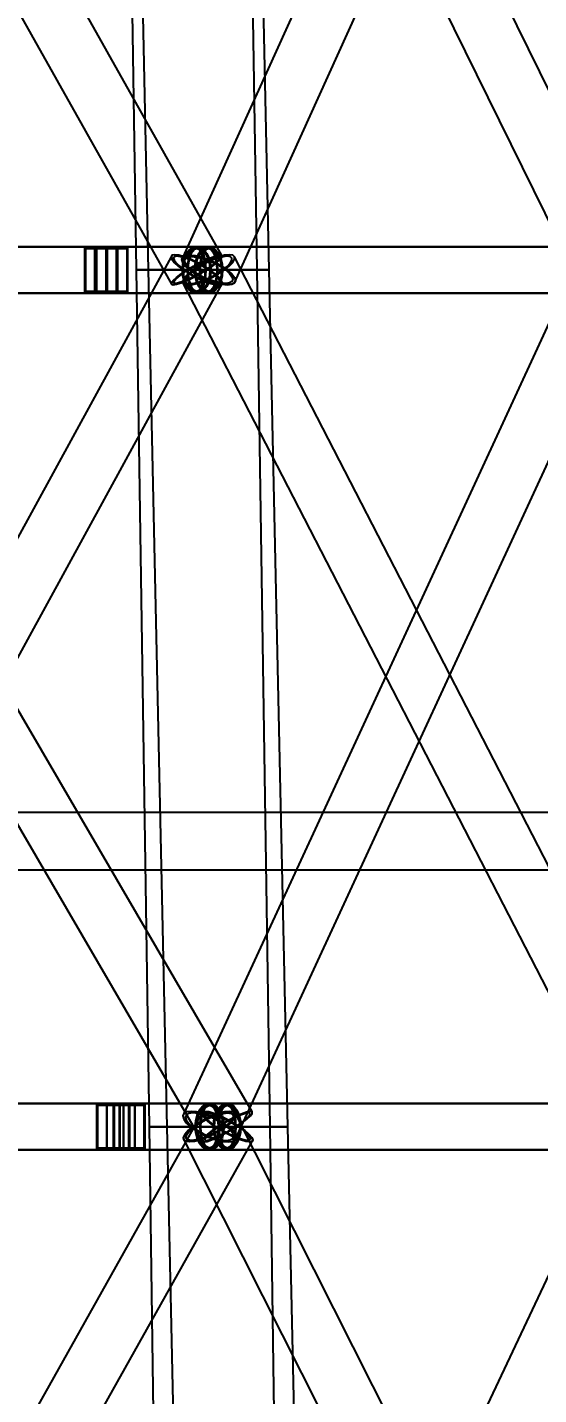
# Model space of a CAD drawing. Header units: millimetres. Extents: x -123812 to 252100, y -3000 to 639000.
# Drawn here: x 7129 to 11604, y 270154 to 282124 of the extents above; entities that cross this region are included whole.
import ezdxf

# ---------------------------------------------------------------- set-up
doc = ezdxf.new("R2010")
doc.units = ezdxf.units.MM
doc.layers.add('D-STR-DIM', color=7, linetype='Continuous', lineweight=13)
doc.layers.add('D-STR-STRC', color=7, linetype='Continuous', lineweight=25)
doc.styles.add('OpenSansCondensed-Light', font='OpenSansCondensed-Light.ttf')
doc.styles.add('TOWER_UNICODE', font='Arial Unicode.ttf')
doc.dimstyles.new('EZDXF', dxfattribs={"dimtxt": 0.25, "dimasz": 0.175, "dimexe": 0.375, "dimexo": 0.125, "dimgap": 0.1, "dimtad": 1, "dimlfac": 100, "dimzin": 12, "dimdsep": 46, "dimtxsty": 'OpenSansCondensed-Light', "dimblk": 'ARCHTICK', "dimcen": 2.5, "dimazin": 3, "dimtfac": 0.5, "dimtmove": 2, "dimatfit": 3})

# ---------------------------------------------------------------- blocks, each defined once
blk = doc.blocks.new('_ARCHTICK')
at = {"color": 0, "linetype": 'BYBLOCK', "const_width": 0.15}
blk.add_lwpolyline([(-0.5, -0.5), (0.5, 0.5)], dxfattribs=at)

msp = doc.modelspace()

# ---------------------------------------------------------------- linework, layer by layer
at = {"layer": 'D-STR-STRC'}
for points in [[(4173.9, 287374.4), (8390.5, 279874.4), (8405.3, 279869.9), (8434.2, 279874.4), (8475.1, 279887.4), (8525.3, 279908), (8581.4, 279935), (8639.4, 279966.3), (8695.5, 280000), (8745.9, 280033.7), (8787.1, 280065), (8816.3, 280092), (8831.5, 280112.6), (8831.7, 280125.6), (4615.2, 287625.6)], [(8264.3, 287387.1), (11959.4, 279887.1), (11976.1, 279874.1), (12007.3, 279869.6), (12050.6, 279874.1), (12103.3, 279887.1), (12161.7, 279907.8), (12221.7, 279934.8), (12279.4, 279966.3), (12330.8, 280000), (12372.4, 280033.7), (12401.4, 280065.2), (12415.7, 280092.2), (12414.4, 280112.9), (8719.3, 287612.9)], [(11885.7, 287612.6), (8489.7, 280112.6), (8481.9, 280092), (8489.9, 280065), (8513.4, 280033.7), (8550.6, 280000), (8599.2, 279966.3), (8655.6, 279935), (8716.2, 279908), (8776.8, 279887.4), (8833.2, 279874.4), (8881.6, 279869.9), (8918.7, 279874.4), (8942, 279887.4), (12338, 287387.4)], [(4737.9, 272384.9), (8835.8, 279884.9), (8829.2, 279906), (8807.7, 279933.6), (8772.8, 279965.6), (8726.9, 280000), (8673.1, 280034.4), (8615, 280066.4), (8556.7, 280094), (8502.1, 280115.1), (8454.9, 280128.4), (8418.4, 280132.9), (8395, 280128.4), (8386.3, 280115.1), (4288.4, 272615.1)], [(4288.9, 279871.5), (8659.4, 272371.5), (8673.5, 272366.9), (8701.5, 272371.5), (8741.5, 272384.8), (8790.9, 272405.9), (8846.3, 272433.5), (8903.9, 272465.6), (8959.7, 272500), (9010, 272534.4), (9051.3, 272566.5), (9080.8, 272594.1), (9096.6, 272615.2), (9097.5, 272628.5), (4727, 280128.5)], [(4455.6, 279796.8), (8611.1, 279796.8), (8631.9, 279803.7), (8651.3, 279824), (8667.9, 279856.3), (8680.7, 279898.4), (8688.7, 279947.4), (8691.5, 280000), (8688.7, 280052.6), (8680.7, 280101.6), (8667.9, 280143.7), (8651.3, 280176), (8631.9, 280196.3), (8611.1, 280203.2), (4455.6, 280203.2)], [(4508, 279796.8), (8715.9, 279796.8), (8735.5, 279803.7), (8753.9, 279824), (8769.7, 279856.3), (8781.8, 279898.4), (8789.4, 279947.4), (8792, 280000), (8789.4, 280052.6), (8781.8, 280101.6), (8769.7, 280143.7), (8753.9, 280176), (8735.5, 280196.3), (8715.9, 280203.2), (4508, 280203.2)], [(12186.9, 280203.2), (8611.1, 280203.2), (8578.7, 280196.3), (8548.5, 280176), (8522.6, 280143.7), (8502.7, 280101.6), (8490.2, 280052.6), (8486, 280000), (8490.2, 279947.4), (8502.7, 279898.4), (8522.6, 279856.3), (8548.5, 279824), (8578.7, 279803.7), (8611.1, 279796.8), (12186.9, 279796.8)], [(12808.9, 272615.1), (8942.2, 280115.1), (8927.1, 280128.4), (8897.6, 280132.9), (8855.8, 280128.4), (8804.3, 280115.1), (8746.9, 280094), (8687.3, 280066.4), (8629.7, 280034.4), (8578, 280000), (8535.6, 279965.6), (8505.5, 279933.6), (8489.8, 279906), (8489.5, 279884.9), (12356.1, 272384.9)], [(11962.3, 280115.2), (8499.4, 272615.2), (8490.4, 272594.1), (8497.4, 272566.5), (8519.8, 272534.4), (8556.1, 272500), (8603.9, 272465.6), (8659.8, 272433.5), (8720.1, 272405.9), (8780.7, 272384.8), (8837.4, 272371.5), (8886.4, 272366.9), (8924.3, 272371.5), (8948.5, 272384.8), (12411.4, 279884.8)], [(12344.1, 280203.2), (8715.9, 280203.2), (8684.4, 280196.3), (8655.1, 280176), (8630, 280143.7), (8610.7, 280101.6), (8598.6, 280052.6), (8594.4, 280000), (8598.6, 279947.4), (8610.7, 279898.4), (8630, 279856.3), (8655.1, 279824), (8684.4, 279803.7), (8715.9, 279796.8), (12344.1, 279796.8)], [(4513.1, 272296.8), (8723.9, 272296.8), (8745.1, 272303.7), (8764.7, 272324), (8781.6, 272356.3), (8794.6, 272398.4), (8802.7, 272447.4), (8805.5, 272500), (8802.7, 272552.6), (8794.6, 272601.6), (8781.6, 272643.7), (8764.7, 272676), (8745.1, 272696.3), (8723.9, 272703.2), (4513.1, 272703.2)], [(4590.4, 272296.8), (8878.4, 272296.8), (8897.9, 272303.7), (8916.1, 272324), (8931.7, 272356.3), (8943.7, 272398.4), (8951.2, 272447.4), (8953.8, 272500), (8951.2, 272552.6), (8943.7, 272601.6), (8931.7, 272643.7), (8916.1, 272676), (8897.9, 272696.3), (8878.4, 272703.2), (4590.4, 272703.2)], [(12350.8, 272703.2), (8723.9, 272703.2), (8691.4, 272696.3), (8661.1, 272676), (8635, 272643.7), (8615, 272601.6), (8602.5, 272552.6), (8598.2, 272500), (8602.5, 272447.4), (8615, 272398.4), (8635, 272356.3), (8661.1, 272324), (8691.4, 272303.7), (8723.9, 272296.8), (12350.8, 272296.8)], [(12582.5, 272703.2), (8878.4, 272703.2), (8847.3, 272696.3), (8818.3, 272676), (8793.3, 272643.7), (8774.2, 272601.6), (8762.2, 272552.6), (8758.1, 272500), (8762.2, 272447.4), (8774.2, 272398.4), (8793.3, 272356.3), (8818.3, 272324), (8847.3, 272303.7), (8878.4, 272296.8), (12582.5, 272296.8)], [(4891.2, 264871.1), (9095.5, 272371.1), (9101.6, 272384.4), (9092.5, 272405.6), (9068.7, 272433.3), (9032, 272465.5), (8984.9, 272500), (8930.5, 272534.5), (8872.5, 272566.7), (8814.9, 272594.4), (8761.7, 272615.6), (8716.4, 272628.9), (8682.2, 272633.4), (8661.3, 272628.9), (4457, 265128.9)], [(12732.6, 265115.6), (8950.1, 272615.6), (8932.4, 272628.9), (8900.5, 272633.4), (8856.6, 272628.9), (8803.6, 272615.6), (8745.2, 272594.4), (8685.3, 272566.7), (8628.1, 272534.5), (8577.4, 272500), (8536.7, 272465.5), (8508.8, 272433.3), (8495.5, 272405.6), (8497.8, 272384.4), (12280.3, 264884.4)], [(9269.6, 264885), (12807.9, 272385), (12815.1, 272406.1), (12806.4, 272433.6), (12782.5, 272465.6), (12744.9, 272500), (12696.3, 272534.4), (12639.9, 272566.4), (12579.7, 272593.9), (12519.6, 272615), (12463.8, 272628.3), (12416.1, 272632.8), (12379.7, 272628.3), (12357.2, 272615), (8818.9, 265115)]]:
    msp.add_lwpolyline(points, dxfattribs=at)
for points in [[(7964.1, 287500), (8082.7, 280000), (9139.5, 280000), (9019.5, 287500)], [(8028.8, 287500), (8187.5, 280000), (9244.2, 280000), (9084.2, 287500)], [(-55.3, 279800), (7828.8, 279800), (7828.8, 280200), (-55.3, 280200)], [(-50.4, 279800), (7918.5, 279800), (7918.5, 280200), (-50.4, 280200)], [(7631.1, 279800), (13625.6, 279800), (13625.6, 280200), (7631.1, 280200)], [(7631.1, 280200), (7915.8, 280200), (7915.8, 279800), (7631.1, 279800)], [(7639.6, 280188), (7907.3, 280188), (7907.3, 279812), (7639.6, 279812)], [(7718.1, 280200), (7828.8, 280200), (7828.8, 279800), (7718.1, 279800)], [(7721.4, 280188), (7825.5, 280188), (7825.5, 279812), (7721.4, 279812)], [(7729.3, 279800), (13831.6, 279800), (13831.6, 280200), (7729.3, 280200)], [(7729.3, 280200), (8006.8, 280200), (8006.8, 279800), (7729.3, 279800)], [(7737.6, 280188), (7998.5, 280188), (7998.5, 279812), (7737.6, 279812)], [(7817.6, 280200), (7918.5, 280200), (7918.5, 279800), (7817.6, 279800)], [(7820.6, 280188), (7915.4, 280188), (7915.4, 279812), (7820.6, 279812)], [(8495.3, 280000), (8549.1, 279965.6), (8607.1, 279933.6), (8665.4, 279906), (8720, 279884.9), (8767.2, 279871.6), (8803.7, 279867.1), (8827.1, 279871.6), (8835.8, 279884.9), (8829.2, 279906), (8807.7, 279933.6), (8772.8, 279965.6), (8726.9, 280000), (8673.1, 280034.4), (8615, 280066.4), (8556.7, 280094), (8502.1, 280115.1), (8454.9, 280128.4), (8418.4, 280132.9), (8395, 280128.4), (8386.3, 280115.1), (8393, 280094), (8414.5, 280066.4), (8449.4, 280034.4)], [(8695.5, 280000), (8639.4, 279966.3), (8581.4, 279935), (8525.3, 279908), (8475.1, 279887.4), (8434.2, 279874.4), (8405.3, 279869.9), (8390.5, 279874.4), (8390.6, 279887.4), (8405.9, 279908), (8435, 279935), (8476.2, 279966.3), (8526.6, 280000), (8582.7, 280033.7), (8640.8, 280065), (8696.8, 280092), (8747, 280112.6), (8788, 280125.6), (8816.8, 280130.1), (8831.7, 280125.6), (8831.5, 280112.6), (8816.3, 280092), (8787.1, 280065), (8745.9, 280033.7)], [(8506.7, 280000), (8555.2, 279969), (8607.5, 279940.1), (8660.1, 279915.3), (8709.3, 279896.2), (8751.8, 279884.3), (8784.8, 279880.2), (8805.9, 279884.3), (8813.7, 279896.2), (8807.7, 279915.3), (8788.3, 279940.1), (8756.9, 279969), (8715.5, 280000), (8667, 280031), (8614.6, 280059.9), (8562.1, 280084.7), (8512.8, 280103.8), (8470.3, 280115.7), (8437.4, 280119.8), (8416.3, 280115.7), (8408.4, 280103.8), (8414.4, 280084.7), (8433.8, 280059.9), (8465.3, 280031)], [(8687.2, 280000), (8636.6, 279969.7), (8584.3, 279941.4), (8533.8, 279917.1), (8488.5, 279898.4), (8451.6, 279886.7), (8425.6, 279882.7), (8412.2, 279886.7), (8412.3, 279898.4), (8426.1, 279917.1), (8452.4, 279941.4), (8489.5, 279969.7), (8534.9, 280000), (8585.5, 280030.3), (8637.9, 280058.6), (8688.4, 280082.9), (8733.6, 280101.6), (8770.5, 280113.3), (8796.6, 280117.3), (8810, 280113.3), (8809.8, 280101.6), (8796.1, 280082.9), (8769.8, 280058.6), (8732.6, 280030.3)], [(8881.1, 280000), (8918.3, 279966.3), (8941.8, 279935), (8949.9, 279908), (8942, 279887.4), (8918.7, 279874.4), (8881.6, 279869.9), (8833.2, 279874.4), (8776.8, 279887.4), (8716.2, 279908), (8655.6, 279935), (8599.2, 279966.3), (8550.6, 280000), (8513.4, 280033.7), (8489.9, 280065), (8481.9, 280092), (8489.7, 280112.6), (8513, 280125.6), (8550.1, 280130.1), (8598.5, 280125.6), (8654.9, 280112.6), (8715.5, 280092), (8776.1, 280065), (8832.5, 280033.7)], [(8736.2, 280000), (8731.9, 279947.4), (8719.4, 279898.4), (8699.5, 279856.3), (8673.6, 279824), (8643.5, 279803.7), (8611.1, 279796.8), (8578.7, 279803.7), (8548.5, 279824), (8522.6, 279856.3), (8502.7, 279898.4), (8490.2, 279947.4), (8486, 280000), (8490.2, 280052.6), (8502.7, 280101.6), (8522.6, 280143.7), (8548.5, 280176), (8578.7, 280196.3), (8611.1, 280203.2), (8643.5, 280196.3), (8673.6, 280176), (8699.5, 280143.7), (8719.4, 280101.6), (8731.9, 280052.6)], [(8578, 280000), (8535.6, 279965.6), (8505.5, 279933.6), (8489.8, 279906), (8489.5, 279884.9), (8504.6, 279871.6), (8534.1, 279867.1), (8575.9, 279871.6), (8627.4, 279884.9), (8684.8, 279906), (8744.4, 279933.6), (8802, 279965.6), (8853.7, 280000), (8896.1, 280034.4), (8926.2, 280066.4), (8941.9, 280094), (8942.2, 280115.1), (8927.1, 280128.4), (8897.6, 280132.9), (8855.8, 280128.4), (8804.3, 280115.1), (8746.9, 280094), (8687.3, 280066.4), (8629.7, 280034.4)], [(8726.3, 280000), (8722.4, 279951.5), (8710.9, 279906.4), (8692.6, 279867.6), (8668.7, 279837.9), (8640.9, 279819.2), (8611.1, 279812.8), (8581.2, 279819.2), (8553.4, 279837.9), (8529.6, 279867.6), (8511.2, 279906.4), (8499.7, 279951.5), (8495.8, 280000), (8499.7, 280048.5), (8511.2, 280093.6), (8529.6, 280132.4), (8553.4, 280162.1), (8581.2, 280180.8), (8611.1, 280187.2), (8640.9, 280180.8), (8668.7, 280162.1), (8692.6, 280132.4), (8710.9, 280093.6), (8722.4, 280048.5)], [(8864.8, 280000), (8898.4, 279969.7), (8919.6, 279941.4), (8926.8, 279917.1), (8919.7, 279898.4), (8898.7, 279886.7), (8865.3, 279882.7), (8821.6, 279886.7), (8770.8, 279898.4), (8716.2, 279917.1), (8661.6, 279941.4), (8610.6, 279969.7), (8566.9, 280000), (8533.3, 280030.3), (8512.2, 280058.6), (8504.9, 280082.9), (8512, 280101.6), (8533, 280113.3), (8566.4, 280117.3), (8610.1, 280113.3), (8660.9, 280101.6), (8715.5, 280082.9), (8770.1, 280058.6), (8821.1, 280030.3)], [(8591.5, 280000), (8553.4, 279969), (8526.2, 279940.1), (8512.1, 279915.3), (8511.8, 279896.2), (8525.4, 279884.3), (8552, 279880.2), (8589.7, 279884.3), (8636.1, 279896.2), (8687.9, 279915.3), (8741.6, 279940.1), (8793.5, 279969), (8840.2, 280000), (8878.4, 280031), (8905.5, 280059.9), (8919.7, 280084.7), (8920, 280103.8), (8906.3, 280115.7), (8879.8, 280119.8), (8842, 280115.7), (8795.6, 280103.8), (8743.8, 280084.7), (8690.1, 280059.9), (8638.2, 280031)], [(8691.5, 280000), (8688.7, 279947.4), (8680.7, 279898.4), (8667.9, 279856.3), (8651.3, 279824), (8631.9, 279803.7), (8611.1, 279796.8), (8590.3, 279803.7), (8570.9, 279824), (8554.2, 279856.3), (8541.4, 279898.4), (8533.4, 279947.4), (8530.7, 280000), (8533.4, 280052.6), (8541.4, 280101.6), (8554.2, 280143.7), (8570.9, 280176), (8590.3, 280196.3), (8611.1, 280203.2), (8631.9, 280196.3), (8651.3, 280176), (8667.9, 280143.7), (8680.7, 280101.6), (8688.7, 280052.6)], [(8685.1, 280000), (8682.6, 279951.5), (8675.2, 279906.4), (8663.4, 279867.6), (8648.1, 279837.9), (8630.2, 279819.2), (8611.1, 279812.8), (8591.9, 279819.2), (8574, 279837.9), (8558.7, 279867.6), (8546.9, 279906.4), (8539.5, 279951.5), (8537, 280000), (8539.5, 280048.5), (8546.9, 280093.6), (8558.7, 280132.4), (8574, 280162.1), (8591.9, 280180.8), (8611.1, 280187.2), (8630.2, 280180.8), (8648.1, 280162.1), (8663.4, 280132.4), (8675.2, 280093.6), (8682.6, 280048.5)], [(8837.3, 280000), (8833.1, 279947.4), (8821, 279898.4), (8801.7, 279856.3), (8776.6, 279824), (8747.3, 279803.7), (8715.9, 279796.8), (8684.4, 279803.7), (8655.1, 279824), (8630, 279856.3), (8610.7, 279898.4), (8598.6, 279947.4), (8594.4, 280000), (8598.6, 280052.6), (8610.7, 280101.6), (8630, 280143.7), (8655.1, 280176), (8684.4, 280196.3), (8715.9, 280203.2), (8747.3, 280196.3), (8776.6, 280176), (8801.7, 280143.7), (8821, 280101.6), (8833.1, 280052.6)], [(8827.7, 280000), (8823.9, 279951.5), (8812.7, 279906.4), (8794.9, 279867.6), (8771.8, 279837.9), (8744.8, 279819.2), (8715.9, 279812.8), (8686.9, 279819.2), (8659.9, 279837.9), (8636.8, 279867.6), (8619, 279906.4), (8607.8, 279951.5), (8604, 280000), (8607.8, 280048.5), (8619, 280093.6), (8636.8, 280132.4), (8659.9, 280162.1), (8686.9, 280180.8), (8715.9, 280187.2), (8744.8, 280180.8), (8771.8, 280162.1), (8794.9, 280132.4), (8812.7, 280093.6), (8823.9, 280048.5)], [(8792, 280000), (8789.4, 279947.4), (8781.8, 279898.4), (8769.7, 279856.3), (8753.9, 279824), (8735.5, 279803.7), (8715.9, 279796.8), (8696.2, 279803.7), (8677.8, 279824), (8662, 279856.3), (8649.9, 279898.4), (8642.3, 279947.4), (8639.8, 280000), (8642.3, 280052.6), (8649.9, 280101.6), (8662, 280143.7), (8677.8, 280176), (8696.2, 280196.3), (8715.9, 280203.2), (8735.5, 280196.3), (8753.9, 280176), (8769.7, 280143.7), (8781.8, 280101.6), (8789.4, 280052.6)], [(8786, 280000), (8783.6, 279951.5), (8776.6, 279906.4), (8765.4, 279867.6), (8750.9, 279837.9), (8734, 279819.2), (8715.9, 279812.8), (8697.7, 279819.2), (8680.8, 279837.9), (8666.3, 279867.6), (8655.1, 279906.4), (8648.1, 279951.5), (8645.7, 280000), (8648.1, 280048.5), (8655.1, 280093.6), (8666.3, 280132.4), (8680.8, 280162.1), (8697.7, 280180.8), (8715.9, 280187.2), (8734, 280180.8), (8750.9, 280162.1), (8765.4, 280132.4), (8776.6, 280093.6), (8783.6, 280048.5)], [(8082.7, 280000), (8194.8, 272500), (9253, 272500), (9139.5, 280000)], [(9139.5, 280000), (9121.5, 280000), (9068.7, 280000), (8984.7, 280000), (8875.3, 280000), (8747.8, 280000), (8611.1, 280000), (8474.3, 280000), (8346.9, 280000), (8237.4, 280000), (8153.5, 280000), (8100.7, 280000), (8082.7, 280000), (8100.7, 280000), (8153.5, 280000), (8237.4, 280000), (8346.9, 280000), (8474.3, 280000), (8611.1, 280000), (8747.8, 280000), (8875.3, 280000), (8984.7, 280000), (9068.7, 280000), (9121.5, 280000)], [(8187.5, 280000), (8349.3, 272500), (9407.5, 272500), (9244.2, 280000)], [(9244.2, 280000), (9226.2, 280000), (9173.5, 280000), (9089.5, 280000), (8980, 280000), (8852.6, 280000), (8715.9, 280000), (8579.1, 280000), (8451.7, 280000), (8342.2, 280000), (8258.3, 280000), (8205.5, 280000), (8187.5, 280000), (8205.5, 280000), (8258.3, 280000), (8342.2, 280000), (8451.7, 280000), (8579.1, 280000), (8715.9, 280000), (8852.6, 280000), (8980, 280000), (9089.5, 280000), (9173.5, 280000), (9226.2, 280000)], [(5244.4, 274750), (14013.6, 274750), (14013.6, 275250), (5244.4, 275250)], [(5244.4, 274750), (13737.8, 274750), (13737.8, 275250), (5244.4, 275250)], [(-56.9, 272300), (7937.2, 272300), (7937.2, 272700), (-56.9, 272700)], [(-49.8, 272300), (8069.7, 272300), (8069.7, 272700), (-49.8, 272700)], [(7737.5, 272300), (13820.3, 272300), (13820.3, 272700), (7737.5, 272700)], [(7737.5, 272700), (8023.1, 272700), (8023.1, 272300), (7737.5, 272300)], [(7746.1, 272688), (8014.6, 272688), (8014.6, 272312), (7746.1, 272312)], [(7823.4, 272700), (7937.2, 272700), (7937.2, 272300), (7823.4, 272300)], [(7826.8, 272688), (7933.8, 272688), (7933.8, 272312), (7826.8, 272312)], [(7882.3, 272300), (14124.1, 272300), (14124.1, 272700), (7882.3, 272700)], [(7882.3, 272700), (8157.4, 272700), (8157.4, 272300), (7882.3, 272300)], [(7890.5, 272688), (8149.2, 272688), (8149.2, 272312), (7890.5, 272312)], [(7970, 272700), (8069.7, 272700), (8069.7, 272300), (7970, 272300)], [(7973, 272688), (8066.7, 272688), (8066.7, 272312), (7973, 272312)], [(8849.7, 272500), (8845.4, 272447.4), (8832.8, 272398.4), (8812.9, 272356.3), (8786.8, 272324), (8756.5, 272303.7), (8723.9, 272296.8), (8691.4, 272303.7), (8661.1, 272324), (8635, 272356.3), (8615, 272398.4), (8602.5, 272447.4), (8598.2, 272500), (8602.5, 272552.6), (8615, 272601.6), (8635, 272643.7), (8661.1, 272676), (8691.4, 272696.3), (8723.9, 272703.2), (8756.5, 272696.3), (8786.8, 272676), (8812.9, 272643.7), (8832.8, 272601.6), (8845.4, 272552.6)], [(8839.8, 272500), (8835.8, 272451.5), (8824.3, 272406.4), (8805.9, 272367.6), (8781.9, 272337.9), (8753.9, 272319.2), (8723.9, 272312.8), (8694, 272319.2), (8666, 272337.9), (8642, 272367.6), (8623.6, 272406.4), (8612, 272451.5), (8608.1, 272500), (8612, 272548.5), (8623.6, 272593.6), (8642, 272632.4), (8666, 272662.1), (8694, 272680.8), (8723.9, 272687.2), (8753.9, 272680.8), (8781.9, 272662.1), (8805.9, 272632.4), (8824.3, 272593.6), (8835.8, 272548.5)], [(8805.5, 272500), (8802.7, 272447.4), (8794.6, 272398.4), (8781.6, 272356.3), (8764.7, 272324), (8745.1, 272303.7), (8723.9, 272296.8), (8702.8, 272303.7), (8683.2, 272324), (8666.3, 272356.3), (8653.3, 272398.4), (8645.1, 272447.4), (8642.4, 272500), (8645.1, 272552.6), (8653.3, 272601.6), (8666.3, 272643.7), (8683.2, 272676), (8702.8, 272696.3), (8723.9, 272703.2), (8745.1, 272696.3), (8764.7, 272676), (8781.6, 272643.7), (8794.6, 272601.6), (8802.7, 272552.6)], [(8799.1, 272500), (8796.5, 272451.5), (8789, 272406.4), (8777.1, 272367.6), (8761.5, 272337.9), (8743.4, 272319.2), (8723.9, 272312.8), (8704.5, 272319.2), (8686.4, 272337.9), (8670.8, 272367.6), (8658.9, 272406.4), (8651.3, 272451.5), (8648.8, 272500), (8651.3, 272548.5), (8658.9, 272593.6), (8670.8, 272632.4), (8686.4, 272662.1), (8704.5, 272680.8), (8723.9, 272687.2), (8743.4, 272680.8), (8761.5, 272662.1), (8777.1, 272632.4), (8789, 272593.6), (8796.5, 272548.5)], [(8998.8, 272500), (8994.7, 272447.4), (8982.7, 272398.4), (8963.6, 272356.3), (8938.6, 272324), (8909.6, 272303.7), (8878.4, 272296.8), (8847.3, 272303.7), (8818.3, 272324), (8793.3, 272356.3), (8774.2, 272398.4), (8762.2, 272447.4), (8758.1, 272500), (8762.2, 272552.6), (8774.2, 272601.6), (8793.3, 272643.7), (8818.3, 272676), (8847.3, 272696.3), (8878.4, 272703.2), (8909.6, 272696.3), (8938.6, 272676), (8963.6, 272643.7), (8982.7, 272601.6), (8994.7, 272552.6)], [(8989.3, 272500), (8985.6, 272451.5), (8974.5, 272406.4), (8956.9, 272367.6), (8933.9, 272337.9), (8907.1, 272319.2), (8878.4, 272312.8), (8849.7, 272319.2), (8823, 272337.9), (8800, 272367.6), (8782.4, 272406.4), (8771.3, 272451.5), (8767.5, 272500), (8771.3, 272548.5), (8782.4, 272593.6), (8800, 272632.4), (8823, 272662.1), (8849.7, 272680.8), (8878.4, 272687.2), (8907.1, 272680.8), (8933.9, 272662.1), (8956.9, 272632.4), (8974.5, 272593.6), (8985.6, 272548.5)], [(8953.8, 272500), (8951.2, 272447.4), (8943.7, 272398.4), (8931.7, 272356.3), (8916.1, 272324), (8897.9, 272303.7), (8878.4, 272296.8), (8858.9, 272303.7), (8840.8, 272324), (8825.2, 272356.3), (8813.2, 272398.4), (8805.7, 272447.4), (8803.1, 272500), (8805.7, 272552.6), (8813.2, 272601.6), (8825.2, 272643.7), (8840.8, 272676), (8858.9, 272696.3), (8878.4, 272703.2), (8897.9, 272696.3), (8916.1, 272676), (8931.7, 272643.7), (8943.7, 272601.6), (8951.2, 272552.6)], [(8947.9, 272500), (8945.5, 272451.5), (8938.6, 272406.4), (8927.5, 272367.6), (8913.2, 272337.9), (8896.4, 272319.2), (8878.4, 272312.8), (8860.5, 272319.2), (8843.7, 272337.9), (8829.4, 272367.6), (8818.3, 272406.4), (8811.4, 272451.5), (8809, 272500), (8811.4, 272548.5), (8818.3, 272593.6), (8829.4, 272632.4), (8843.7, 272662.1), (8860.5, 272680.8), (8878.4, 272687.2), (8896.4, 272680.8), (8913.2, 272662.1), (8927.5, 272632.4), (8938.6, 272593.6), (8945.5, 272548.5)], [(8556.1, 272500), (8603.9, 272465.6), (8659.8, 272433.5), (8720.1, 272405.9), (8780.7, 272384.8), (8837.4, 272371.5), (8886.4, 272366.9), (8924.3, 272371.5), (8948.5, 272384.8), (8957.4, 272405.9), (8950.5, 272433.5), (8928.1, 272465.6), (8891.7, 272500), (8844, 272534.4), (8788, 272566.5), (8727.7, 272594.1), (8667.2, 272615.2), (8610.5, 272628.5), (8561.5, 272633.1), (8523.6, 272628.5), (8499.4, 272615.2), (8490.4, 272594.1), (8497.4, 272566.5), (8519.8, 272534.4)], [(8870.5, 272500), (8819.8, 272465.5), (8762.5, 272433.3), (8702.7, 272405.6), (8644.3, 272384.4), (8591.3, 272371.1), (8547.4, 272366.6), (8515.5, 272371.1), (8497.8, 272384.4), (8495.5, 272405.6), (8508.8, 272433.3), (8536.7, 272465.5), (8577.4, 272500), (8628.1, 272534.5), (8685.3, 272566.7), (8745.2, 272594.4), (8803.6, 272615.6), (8856.6, 272628.9), (8900.5, 272633.4), (8932.4, 272628.9), (8950.1, 272615.6), (8952.4, 272594.4), (8939.1, 272566.7), (8911.2, 272534.5)], [(8572.7, 272500), (8615.7, 272468.9), (8666.1, 272440), (8720.5, 272415.2), (8775.1, 272396.1), (8826.2, 272384.1), (8870.4, 272380), (8904.5, 272384.1), (8926.4, 272396.1), (8934.5, 272415.2), (8928.2, 272440), (8908, 272468.9), (8875.2, 272500), (8832.2, 272531.1), (8781.7, 272560), (8727.4, 272584.8), (8672.8, 272603.9), (8621.6, 272615.9), (8577.5, 272620), (8543.3, 272615.9), (8521.5, 272603.9), (8513.4, 272584.8), (8519.7, 272560), (8539.9, 272531.1)], [(8856, 272500), (8810.3, 272468.9), (8758.7, 272439.8), (8704.8, 272414.9), (8652.1, 272395.8), (8604.4, 272383.8), (8564.8, 272379.7), (8536, 272383.8), (8520.1, 272395.8), (8518, 272414.9), (8530, 272439.8), (8555.2, 272468.9), (8591.9, 272500), (8637.6, 272531.1), (8689.1, 272560.2), (8743.1, 272585.1), (8795.7, 272604.2), (8843.5, 272616.2), (8883.1, 272620.3), (8911.9, 272616.2), (8927.8, 272604.2), (8929.9, 272585.1), (8917.9, 272560.2), (8892.7, 272531.1)], [(8984.9, 272500), (9032, 272465.5), (9068.7, 272433.3), (9092.5, 272405.6), (9101.6, 272384.4), (9095.5, 272371.1), (9074.7, 272366.6), (9040.4, 272371.1), (8995.2, 272384.4), (8941.9, 272405.6), (8884.4, 272433.3), (8826.4, 272465.5), (8772, 272500), (8724.8, 272534.5), (8688.1, 272566.7), (8664.4, 272594.4), (8655.3, 272615.6), (8661.3, 272628.9), (8682.2, 272633.4), (8716.4, 272628.9), (8761.7, 272615.6), (8814.9, 272594.4), (8872.5, 272566.7), (8930.5, 272534.5)], [(8797.2, 272500), (8746.9, 272465.6), (8705.6, 272433.5), (8676, 272405.9), (8660.3, 272384.8), (8659.4, 272371.5), (8673.5, 272366.9), (8701.5, 272371.5), (8741.5, 272384.8), (8790.9, 272405.9), (8846.3, 272433.5), (8903.9, 272465.6), (8959.7, 272500), (9010, 272534.4), (9051.3, 272566.5), (9080.8, 272594.1), (9096.6, 272615.2), (9097.5, 272628.5), (9083.4, 272633.1), (9055.4, 272628.5), (9015.3, 272615.2), (8965.9, 272594.1), (8910.6, 272566.5), (8853, 272534.4)], [(8974.4, 272500), (9016.9, 272468.9), (9050, 272439.8), (9071.4, 272414.9), (9079.6, 272395.8), (9074.2, 272383.8), (9055.4, 272379.7), (9024.5, 272383.8), (8983.7, 272395.8), (8935.7, 272414.9), (8883.8, 272439.8), (8831.5, 272468.9), (8782.5, 272500), (8740, 272531.1), (8706.9, 272560.2), (8685.5, 272585.1), (8677.2, 272604.2), (8682.7, 272616.2), (8701.5, 272620.3), (8732.4, 272616.2), (8773.2, 272604.2), (8821.2, 272585.1), (8873.1, 272560.2), (8925.3, 272531.1)], [(8805.2, 272500), (8759.9, 272468.9), (8722.6, 272440), (8696, 272415.2), (8681.8, 272396.1), (8681, 272384.1), (8693.6, 272380), (8718.9, 272384.1), (8755, 272396.1), (8799.6, 272415.2), (8849.5, 272440), (8901.4, 272468.9), (8951.7, 272500), (8997, 272531.1), (9034.3, 272560), (9060.9, 272584.8), (9075.1, 272603.9), (9075.9, 272615.9), (9063.3, 272620), (9038, 272615.9), (9001.9, 272603.9), (8957.3, 272584.8), (8907.4, 272560), (8855.5, 272531.1)], [(8194.8, 272500), (8300.6, 265000), (9360.2, 265000), (9253, 272500)], [(9253, 272500), (9235, 272500), (9182.2, 272500), (9098.1, 272500), (8988.5, 272500), (8860.9, 272500), (8723.9, 272500), (8587, 272500), (8459.4, 272500), (8349.8, 272500), (8265.7, 272500), (8212.9, 272500), (8194.8, 272500), (8212.9, 272500), (8265.7, 272500), (8349.8, 272500), (8459.4, 272500), (8587, 272500), (8723.9, 272500), (8860.9, 272500), (8988.5, 272500), (9098.1, 272500), (9182.2, 272500), (9235, 272500)], [(9253, 272500), (9235, 272500), (9182.2, 272500), (9098.1, 272500), (8988.5, 272500), (8860.9, 272500), (8723.9, 272500), (8587, 272500), (8459.4, 272500), (8349.8, 272500), (8265.7, 272500), (8212.9, 272500), (8194.8, 272500), (8212.9, 272500), (8265.7, 272500), (8349.8, 272500), (8459.4, 272500), (8587, 272500), (8723.9, 272500), (8860.9, 272500), (8988.5, 272500), (9098.1, 272500), (9182.2, 272500), (9235, 272500)], [(9210.6, 272500), (9194, 272500), (9145.4, 272500), (9068.1, 272500), (8967.3, 272500), (8849.9, 272500), (8723.9, 272500), (8598, 272500), (8480.6, 272500), (8379.8, 272500), (8302.5, 272500), (8253.9, 272500), (8237.3, 272500), (8253.9, 272500), (8302.5, 272500), (8379.8, 272500), (8480.6, 272500), (8598, 272500), (8723.9, 272500), (8849.9, 272500), (8967.3, 272500), (9068.1, 272500), (9145.4, 272500), (9194, 272500)], [(9210.6, 272500), (9194, 272500), (9145.4, 272500), (9068.1, 272500), (8967.3, 272500), (8849.9, 272500), (8723.9, 272500), (8598, 272500), (8480.6, 272500), (8379.8, 272500), (8302.5, 272500), (8253.9, 272500), (8237.3, 272500), (8253.9, 272500), (8302.5, 272500), (8379.8, 272500), (8480.6, 272500), (8598, 272500), (8723.9, 272500), (8849.9, 272500), (8967.3, 272500), (9068.1, 272500), (9145.4, 272500), (9194, 272500)], [(8349.3, 272500), (8514.5, 265000), (9574.1, 265000), (9407.5, 272500)], [(9407.5, 272500), (9389.5, 272500), (9336.7, 272500), (9252.6, 272500), (9143, 272500), (9015.4, 272500), (8878.4, 272500), (8741.5, 272500), (8613.9, 272500), (8504.3, 272500), (8420.2, 272500), (8367.4, 272500), (8349.3, 272500), (8367.4, 272500), (8420.2, 272500), (8504.3, 272500), (8613.9, 272500), (8741.5, 272500), (8878.4, 272500), (9015.4, 272500), (9143, 272500), (9252.6, 272500), (9336.7, 272500), (9389.5, 272500)], [(9407.5, 272500), (9389.5, 272500), (9336.7, 272500), (9252.6, 272500), (9143, 272500), (9015.4, 272500), (8878.4, 272500), (8741.5, 272500), (8613.9, 272500), (8504.3, 272500), (8420.2, 272500), (8367.4, 272500), (8349.3, 272500), (8367.4, 272500), (8420.2, 272500), (8504.3, 272500), (8613.9, 272500), (8741.5, 272500), (8878.4, 272500), (9015.4, 272500), (9143, 272500), (9252.6, 272500), (9336.7, 272500), (9389.5, 272500)], [(9365.1, 272500), (9348.5, 272500), (9299.9, 272500), (9222.6, 272500), (9121.8, 272500), (9004.4, 272500), (8878.4, 272500), (8752.5, 272500), (8635.1, 272500), (8534.3, 272500), (8457, 272500), (8408.4, 272500), (8391.8, 272500), (8408.4, 272500), (8457, 272500), (8534.3, 272500), (8635.1, 272500), (8752.5, 272500), (8878.4, 272500), (9004.4, 272500), (9121.8, 272500), (9222.6, 272500), (9299.9, 272500), (9348.5, 272500)], [(9365.1, 272500), (9348.5, 272500), (9299.9, 272500), (9222.6, 272500), (9121.8, 272500), (9004.4, 272500), (8878.4, 272500), (8752.5, 272500), (8635.1, 272500), (8534.3, 272500), (8457, 272500), (8408.4, 272500), (8391.8, 272500), (8408.4, 272500), (8457, 272500), (8534.3, 272500), (8635.1, 272500), (8752.5, 272500), (8878.4, 272500), (9004.4, 272500), (9121.8, 272500), (9222.6, 272500), (9299.9, 272500), (9348.5, 272500)]]:
    msp.add_lwpolyline(points, close=True, dxfattribs=at)

# ---------------------------------------------------------------- dimensions: what is measured, and where the dimension line sits
at = {"layer": 'D-STR-DIM'}
for base, p2 in [((187000, 0), (0, 450000)), ((250000, 0), (0, 375000)), ((124000, 0), (0, 350000))]:
    msp.add_linear_dim(base=base, p1=(0, 0), p2=p2, angle=90, dimstyle='EZDXF', override={"dimtxt": 8400, "dimasz": 3750, "dimexe": 2100, "dimexo": 1800, "dimgap": 2100, "dimtad": 1, "dimdec": 0, "dimlfac": 1, "dimlunit": 2, "dimtxsty": 'TOWER_UNICODE', "dimclrd": 7, "dimclre": 7, "dimclrt": 7}, dxfattribs=at).render()

doc.saveas('drawing.dxf')
